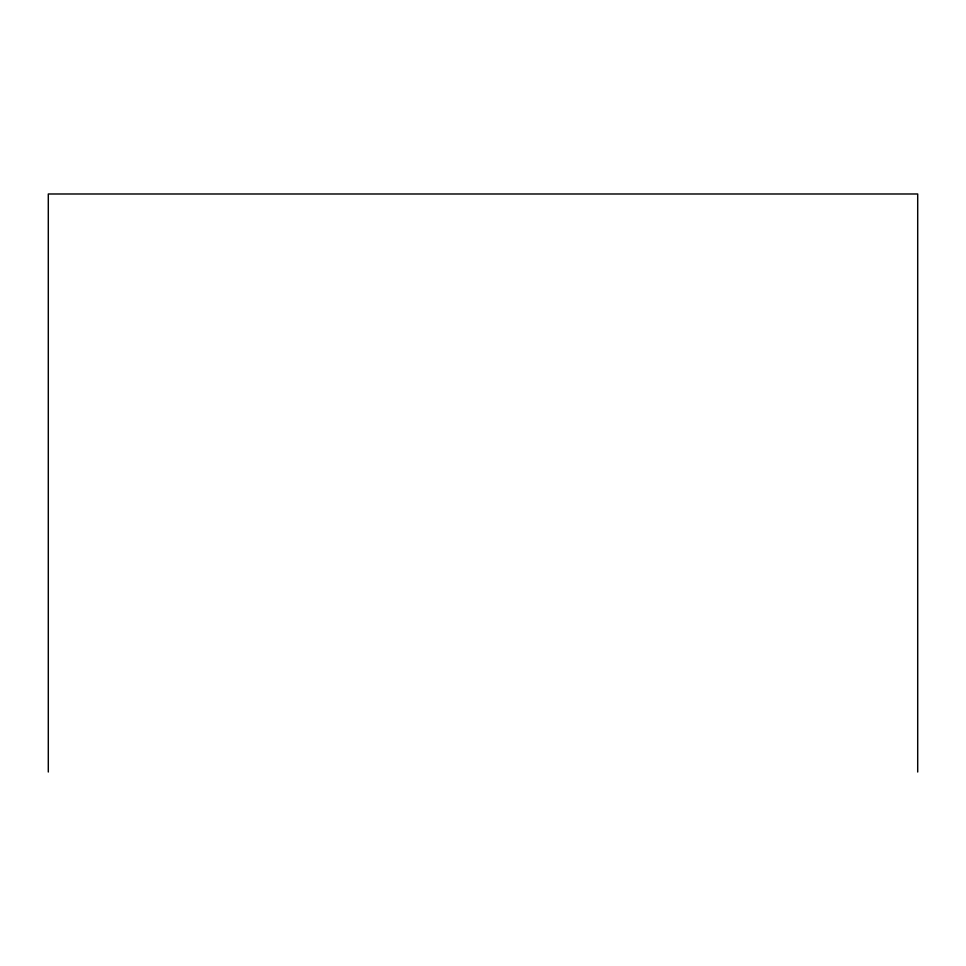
<?xml version="1.0" encoding="UTF-8"?>
<svg xmlns="http://www.w3.org/2000/svg" width="966" height="966" viewBox="0 0 966 966"><rect width="100%" height="100%" fill="white"/><g stroke="black" fill="none" stroke-linecap="round" stroke-linejoin="round"><path stroke-width="1.45" d="M917.7 772.015L917.7 193.985L48.3 193.985L48.3 772.015"/></g></svg>
